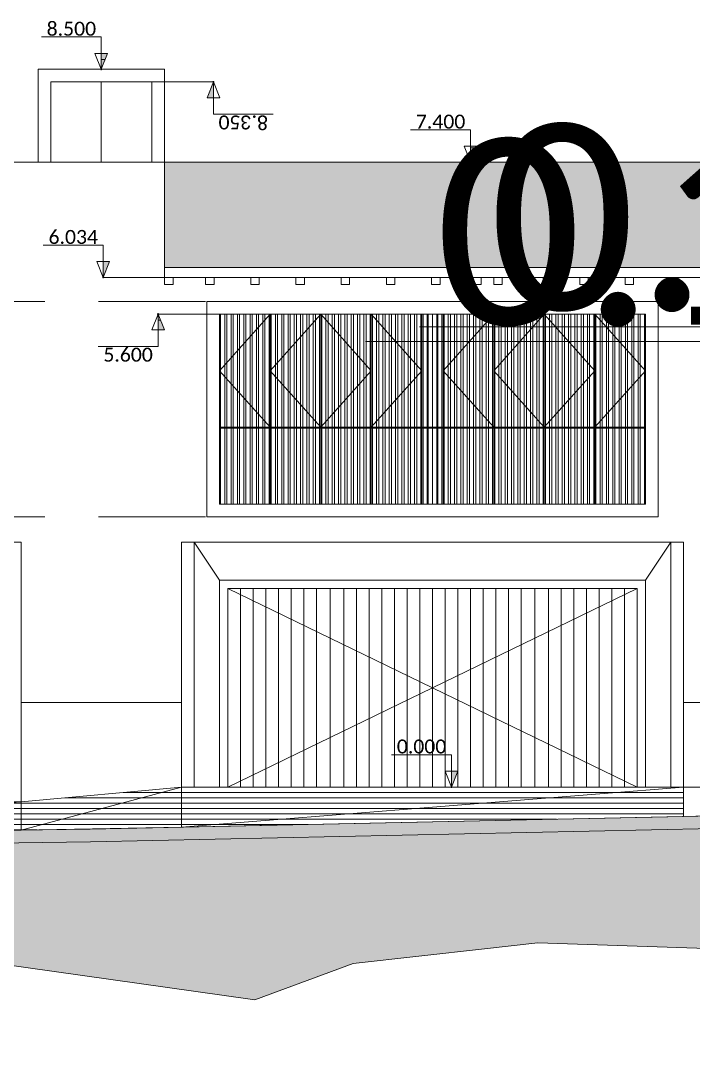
# Model space of a CAD drawing. Header units: metres. Extents: x -197 to 1099, y -24 to 14.
# Drawn here: x 424.1 to 432.06, y -3.27 to 9.07 of the extents above; entities that cross this region are included whole.
import ezdxf
from ezdxf.enums import TextEntityAlignment as Align

# ---------------------------------------------------------------- set-up
doc = ezdxf.new("R2010")
doc.units = ezdxf.units.M
doc.header["$LTSCALE"] = 0.001
doc.header["$PDMODE"] = 34
doc.header["$PDSIZE"] = 0.01
doc.linetypes.add('HIDDENX2', pattern=[19.05, 12.7, -6.35])
doc.layers.get('0').update_dxf_attribs({"lineweight": 13, "true_color": 0x000000})
for name, color, linetype, lineweight, true_color in [('Jach-Anotaciones-CalidaddeLínea  0.13', 7, 'Continuous', 13, 0x000000), ('Jach-Anotaciones-CalidaddeLínea 0.05', 7, 'Continuous', 5, 0x000000), ('Jach-Anotaciones-CalidaddeLínea 0.18', 7, 'Continuous', 18, 0x000000), ('Jach-Anotaciones-Hatch-Lum100%', 7, 'Continuous', 13, 0x000000), ('Jach-Anotaciones-Hatch-Lum50%', 9, 'Continuous', 13, 0x808080), ('Jach-Anotaciones-Hatch-Lum80%', 250, 'Continuous', 13, 0x333333), ('Jach-Anotaciones-LineasDetalle0.18mm', 7, 'Continuous', 18, 0x000000), ('JACH-Anotaciones-Textos-Lum75% @ 0.075', 7, 'Continuous', 13, 0x404040), ('JACH-Arq-Lineas-Proyeccion', 250, 'HIDDENX2', 13, 0x333333), ('JACH-Arq-Lineas-Proyeccion Niveles cortes', 9, 'HIDDENX2', 13, 0x808080), ('JACH-Arq-Puertas01-', 7, 'Continuous', 13, 0x404040), ('JACH-Arq-Puertas01- @ 0.075', 7, 'Continuous', 13, 0x404040), ('JACH-Arq-Puertas01- @ 0.1', 7, 'Continuous', 13, 0x404040), ('JACH-Arq-Puertas01- @ 1', 7, 'Continuous', 13, 0x404040), ('JACH-Arq-Ventanas-BajasyPisoTecho', 7, 'Continuous', 13, 0x404040)]:
    doc.layers.add(name, color=color, linetype=linetype, lineweight=lineweight, true_color=true_color)
doc.styles.add('02a-Calibri-JACH(1.8mm)', font='calibri.ttf', dxfattribs={"height": 2.2})
pattern_1 = [(0, (169.421, 45.032), (0, 6.985), [5.08, -1.905]), (90, (169.421, 45.032), (-6.985, 4e-16), [5.08, -1.905])]
pattern_2 = [(0, (309.690384, 0), (1e-17, 0.0635), [])]

# ---------------------------------------------------------------- blocks, each defined once
blk = doc.blocks.new('*U575')
at = {"lineweight": 0, "ltscale": 100}
h = blk.add_hatch(dxfattribs=at)
h.set_pattern_fill('ANGLE', color=256)
h.set_pattern_definition(pattern_1)
h.paths.add_polyline_path([(0, 2.5), (0, 0), (1, 2.5)])
h = blk.add_hatch(color=256, dxfattribs=at)
h.dxf.hatch_style = 1
h.paths.add_polyline_path([(0, 2.5), (0, 0), (1, 2.5)])
for points in [[(0, 5.099), (-9.466, 5.099)], [(0, 5.099), (0, 1.25)]]:
    blk.add_lwpolyline(points, dxfattribs=at)
for points in [[(0, 0), (1, 2.5), (-1, 2.5)], [(0, 2.5), (0, 0), (1, 2.5)]]:
    blk.add_lwpolyline(points, close=True, dxfattribs=at)
blk.add_point((0, 0), dxfattribs=at)
at = {"lineweight": 0, "ltscale": 100, "style": '02a-Calibri-JACH(1.8mm)'}
blk.add_attdef('ALT', text='', height=2.2, dxfattribs=at).set_placement((-4.733, 6.401), align=Align.MIDDLE_CENTER)
blk = doc.blocks.new('*U1733')
at = {"layer": 'JACH-Arq-Puertas01- @ 0.075', "ltscale": 100, "xscale": 0.075, "yscale": 0.075, "zscale": 0.075}
blk.add_blockref('*U575', (438.287, 0.35), dxfattribs=at).add_auto_attribs({'ALT': '0.350'})
at = {"layer": 'JACH-Arq-Puertas01- @ 0.1', "ltscale": 100, "xscale": 0.1, "yscale": 0.1, "zscale": 0.1}
blk.add_blockref('*U575', (438.287, 0.35), dxfattribs=at).add_auto_attribs({'ALT': '0.350'})
at = {"layer": 'JACH-Arq-Puertas01- @ 1', "ltscale": 100}
blk.add_blockref('*U575', (438.287, 0.35), dxfattribs=at).add_auto_attribs({'ALT': '0.350'})
blk = doc.blocks.new('*U546')
at = {"lineweight": 0, "ltscale": 100}
h = blk.add_hatch(dxfattribs=at)
h.set_pattern_fill('ANGLE', color=256)
h.set_pattern_definition(pattern_1)
h.paths.add_polyline_path([(0, 2.5), (0, 0), (1, 2.5)])
h = blk.add_hatch(color=256, dxfattribs=at)
h.dxf.hatch_style = 1
h.paths.add_polyline_path([(0, 2.5), (0, 0), (1, 2.5)])
for points in [[(0, 5.1), (-9.47, 5.1)], [(0, 5.1), (0, 1.25)]]:
    blk.add_lwpolyline(points, dxfattribs=at)
for points in [[(0, 0), (1, 2.5), (-1, 2.5)], [(0, 2.5), (0, 0), (1, 2.5)]]:
    blk.add_lwpolyline(points, close=True, dxfattribs=at)
blk.add_point((0, 0), dxfattribs=at)
at = {"lineweight": 0, "ltscale": 100, "style": '02a-Calibri-JACH(1.8mm)'}
blk.add_attdef('ALT', text='', height=2.2, dxfattribs=at).set_placement((-4.73, 6.4), align=Align.MIDDLE_CENTER)
blk = doc.blocks.new('*U548')
at = {"lineweight": 0, "ltscale": 100}
h = blk.add_hatch(dxfattribs=at)
h.set_pattern_fill('ANGLE', color=256)
h.set_pattern_definition(pattern_1)
h.paths.add_polyline_path([(0, 2.5), (0, 0), (1, 2.5)])
h = blk.add_hatch(color=256, dxfattribs=at)
h.dxf.hatch_style = 1
h.paths.add_polyline_path([(0, 2.5), (0, 0), (1, 2.5)])
for points in [[(0, 5.1), (-9.47, 5.1)], [(0, 5.1), (0, 1.25)]]:
    blk.add_lwpolyline(points, dxfattribs=at)
for points in [[(0, 0), (1, 2.5), (-1, 2.5)], [(0, 2.5), (0, 0), (1, 2.5)]]:
    blk.add_lwpolyline(points, close=True, dxfattribs=at)
blk.add_point((0, 0), dxfattribs=at)
at = {"lineweight": 0, "ltscale": 100, "style": '02a-Calibri-JACH(1.8mm)'}
blk.add_attdef('ALT', text='', height=2.2, dxfattribs=at).set_placement((-4.73, 6.4), align=Align.MIDDLE_CENTER)
blk = doc.blocks.new('*U544')
at = {"lineweight": 0, "ltscale": 100}
h = blk.add_hatch(dxfattribs=at)
h.set_pattern_fill('ANGLE', color=256)
h.set_pattern_definition(pattern_1)
h.paths.add_polyline_path([(0, 2.5), (0, 0), (1, 2.5)])
h = blk.add_hatch(color=256, dxfattribs=at)
h.dxf.hatch_style = 1
h.paths.add_polyline_path([(0, 2.5), (0, 0), (1, 2.5)])
for points in [[(0, 5.099), (-9.466, 5.099)], [(0, 5.099), (0, 1.25)]]:
    blk.add_lwpolyline(points, dxfattribs=at)
for points in [[(0, 0), (1, 2.5), (-1, 2.5)], [(0, 2.5), (0, 0), (1, 2.5)]]:
    blk.add_lwpolyline(points, close=True, dxfattribs=at)
blk.add_point((0, 0), dxfattribs=at)
at = {"lineweight": 0, "ltscale": 100, "style": '02a-Calibri-JACH(1.8mm)'}
blk.add_attdef('ALT', text='', height=2.2, dxfattribs=at).set_placement((-4.733, 6.401), align=Align.MIDDLE_CENTER)
blk = doc.blocks.new('*U1735')
at = {"layer": 'JACH-Arq-Puertas01- @ 0.075', "ltscale": 100, "xscale": 0.075, "yscale": 0.075, "zscale": 0.075}
blk.add_blockref('*U544', (437.649, 0.175), dxfattribs=at).add_auto_attribs({'ALT': '0.175'})
at = {"layer": 'JACH-Arq-Puertas01- @ 0.1', "ltscale": 100, "xscale": 0.1, "yscale": 0.1, "zscale": 0.1}
blk.add_blockref('*U544', (437.649, 0.175), dxfattribs=at).add_auto_attribs({'ALT': '0.175'})
at = {"layer": 'JACH-Arq-Puertas01- @ 1', "ltscale": 100}
blk.add_blockref('*U544', (437.649, 0.175), dxfattribs=at).add_auto_attribs({'ALT': '0.175'})
blk = doc.blocks.new('*U522')
at = {"lineweight": 0, "ltscale": 100}
h = blk.add_hatch(dxfattribs=at)
h.set_pattern_fill('ANGLE', color=256)
h.set_pattern_definition(pattern_1)
h.paths.add_polyline_path([(0, 2.5), (0, 0), (1, 2.5)])
h = blk.add_hatch(color=256, dxfattribs=at)
h.dxf.hatch_style = 1
h.paths.add_polyline_path([(0, 2.5), (0, 0), (1, 2.5)])
for points in [[(0, 5.1), (-9.47, 5.1)], [(0, 5.1), (0, 1.25)]]:
    blk.add_lwpolyline(points, dxfattribs=at)
for points in [[(0, 0), (1, 2.5), (-1, 2.5)], [(0, 2.5), (0, 0), (1, 2.5)]]:
    blk.add_lwpolyline(points, close=True, dxfattribs=at)
blk.add_point((0, 0), dxfattribs=at)
at = {"lineweight": 0, "ltscale": 100, "style": '02a-Calibri-JACH(1.8mm)'}
blk.add_attdef('ALT', text='', height=2.2, dxfattribs=at).set_placement((-4.73, 6.4), align=Align.MIDDLE_CENTER)
blk = doc.blocks.new('*U523')
at = {"lineweight": 0, "ltscale": 100}
h = blk.add_hatch(dxfattribs=at)
h.set_pattern_fill('ANGLE', color=256)
h.set_pattern_definition(pattern_1)
h.paths.add_polyline_path([(0, 2.5), (0, 0), (1, 2.5)])
h = blk.add_hatch(color=256, dxfattribs=at)
h.dxf.hatch_style = 1
h.paths.add_polyline_path([(0, 2.5), (0, 0), (1, 2.5)])
for points in [[(0, 5.1), (-9.47, 5.1)], [(0, 5.1), (0, 1.25)]]:
    blk.add_lwpolyline(points, dxfattribs=at)
for points in [[(0, 0), (1, 2.5), (-1, 2.5)], [(0, 2.5), (0, 0), (1, 2.5)]]:
    blk.add_lwpolyline(points, close=True, dxfattribs=at)
blk.add_point((0, 0), dxfattribs=at)
at = {"lineweight": 0, "ltscale": 100, "style": '02a-Calibri-JACH(1.8mm)'}
blk.add_attdef('ALT', text='', height=2.2, dxfattribs=at).set_placement((-4.73, 6.4), align=Align.MIDDLE_CENTER)
blk = doc.blocks.new('*U377')
at = {"lineweight": 0, "ltscale": 100}
h = blk.add_hatch(dxfattribs=at)
h.set_pattern_fill('ANGLE', color=256)
h.set_pattern_definition(pattern_1)
h.paths.add_polyline_path([(0, 2.5), (0, 0), (1, 2.5)])
h = blk.add_hatch(color=256, dxfattribs=at)
h.dxf.hatch_style = 1
h.paths.add_polyline_path([(0, 2.5), (0, 0), (1, 2.5)])
for points in [[(0, 5.1), (-9.47, 5.1)], [(0, 5.1), (0, 1.25)]]:
    blk.add_lwpolyline(points, dxfattribs=at)
for points in [[(0, 0), (1, 2.5), (-1, 2.5)], [(0, 2.5), (0, 0), (1, 2.5)]]:
    blk.add_lwpolyline(points, close=True, dxfattribs=at)
blk.add_point((0, 0), dxfattribs=at)
at = {"lineweight": 0, "ltscale": 100, "style": '02a-Calibri-JACH(1.8mm)'}
blk.add_attdef('ALT', text='', height=2.2, dxfattribs=at).set_placement((-4.73, 6.4), align=Align.MIDDLE_CENTER)
blk = doc.blocks.new('*U402')
at = {"lineweight": 0, "ltscale": 100}
h = blk.add_hatch(dxfattribs=at)
h.set_pattern_fill('ANGLE', color=256)
h.set_pattern_definition(pattern_1)
h.paths.add_polyline_path([(0, 2.5), (0, 0), (1, 2.5)])
h = blk.add_hatch(color=256, dxfattribs=at)
h.dxf.hatch_style = 1
h.paths.add_polyline_path([(0, 2.5), (0, 0), (1, 2.5)])
for points in [[(0, 5.1), (-9.47, 5.1)], [(0, 5.1), (0, 1.25)]]:
    blk.add_lwpolyline(points, dxfattribs=at)
for points in [[(0, 0), (1, 2.5), (-1, 2.5)], [(0, 2.5), (0, 0), (1, 2.5)]]:
    blk.add_lwpolyline(points, close=True, dxfattribs=at)
blk.add_point((0, 0), dxfattribs=at)
at = {"lineweight": 0, "ltscale": 100, "style": '02a-Calibri-JACH(1.8mm)'}
blk.add_attdef('ALT', text='', height=2.2, dxfattribs=at).set_placement((-4.73, 6.4), align=Align.MIDDLE_CENTER)

msp = doc.modelspace()

# ---------------------------------------------------------------- hatches: boundary and pattern name
at = {"layer": 'Jach-Anotaciones-Hatch-Lum100%', "ltscale": 100}
h = msp.add_hatch(color=256, dxfattribs=at)
h.dxf.hatch_style = 1
h.paths.add_polyline_path([(414.45847, -0.64697), (424.91968, -0.49994), (433.04434, -0.32495), (441.61267, -0.08152), (441.61267, -0.23159), (433.04809, -0.47491), (424.92235, -0.64992), (414.45847, -0.79699)])
at = {"layer": 'Jach-Anotaciones-Hatch-Lum50%', "ltscale": 100}
h = msp.add_hatch(dxfattribs=at)
h.set_pattern_fill('218', color=256, scale=0.1, pattern_type=2)
h.set_pattern_definition([(0, (309.77788, 0.1097), (0.2, 0.1), [0.025, -0.175]), (0, (309.77788, 0.1222), (0.2, 0.1), [0.025, -0.075]), (0, (309.87788, 0.1347), (0.2, 0.1), [0.025, -0.175]), (0, (309.72788, 0.0722), (0.2, 0.1), [0.0125, -0.1, 0.0125, -0.075]), (45, (309.740384, 0.0972), (0, 0.1), [0.01767767, -0.26516504]), (45, (309.727884, 0.1347), (0, 0.1), [0.01263, -0.27021271]), (45, (309.727884, 0.1472), (0, 0.1), [0.01515, -0.26769271]), (135, (309.852884, 0.1472), (1e-17, 0.1), [0.01515, -0.26769271]), (135, (309.852884, 0.1347), (1e-17, 0.1), [0.01263, -0.27021271]), (135, (309.840384, 0.0972), (1e-17, 0.1), [0.01767767, -0.26516504]), (26.56505, (309.75288, 0.0972), (-5e-12, 0.1), [0.02795085, -0.19565595]), (26.56505, (309.75288, 0.1097), (-5e-12, 0.1), [0.02795085, -0.19565595]), (26.56505, (309.70288, 0.1222), (-5e-12, 0.1), [0.02795085, -0.19565595]), (26.56505, (309.70288, 0.1347), (-5e-12, 0.1), [0.02795085, -0.19565595]), (63.43495, (309.727884, 0.0722), (5e-12, 0.1), [0.02795085, -0.41926275]), (63.43495, (309.740384, 0.0722), (5e-12, 0.1), [0.02795085, -0.41926275]), (116.56505, (309.840384, 0.0722), (-5e-12, 0.1), [0.02795085, -0.41926275]), (116.56505, (309.852884, 0.0722), (-5e-12, 0.1), [0.02795085, -0.41926275]), (153.43495, (309.82788, 0.0972), (5e-12, 0.1), [0.02795085, -0.19565595]), (153.43495, (309.82788, 0.1097), (5e-12, 0.1), [0.02795085, -0.19565595]), (153.43495, (309.87788, 0.1222), (5e-12, 0.1), [0.02795085, -0.19565595]), (153.43495, (309.87788, 0.1347), (5e-12, 0.1), [0.02795085, -0.19565595]), (82.874984, (309.727884, 0.0722), (5e-14, 0.1), [0.1007782, -1.51167335]), (97.125016, (309.852884, 0.0722), (-5e-14, 0.1), [0.1007782, -1.51167335])])
h.paths.add_polyline_path([(425.8006, 7.4), (433.4506, 7.4), (433.4506, 7.55), (439.20032, 7.55), (439.20032, 6.15047), (425.8006, 6.15047)])
h.paths.add_polyline_path([(436.8506, 7.51524), (439.05084, 7.51524), (439.05084, 6.47276), (436.8506, 6.47276)], flags=16)
h = msp.add_hatch(dxfattribs=at)
h.set_pattern_fill('ANSI31', color=256, scale=0.02, angle=315)
h.set_pattern_definition(pattern_2)
h.paths.add_polyline_path([(426.0006, 0), (424.1006, -0.51146), (426.0006, -0.47666)])
h = msp.add_hatch(dxfattribs=at)
h.set_pattern_fill('ANSI31', color=256, scale=0.02, angle=315)
h.set_pattern_definition(pattern_2)
h.paths.add_polyline_path([(424.1006, -0.175), (426.0006, 0), (424.1006, -0.51146)])
h = msp.add_hatch(dxfattribs=at)
h.set_pattern_fill('ANSI31', color=256, scale=0.02, angle=315)
h.set_pattern_definition(pattern_2)
h.paths.add_polyline_path([(431.9508, 0), (431.952, -0.3485), (426.0006, -0.47666)])
h = msp.add_hatch(dxfattribs=at)
h.set_pattern_fill('ANSI31', color=256, scale=0.02, angle=315)
h.set_pattern_definition(pattern_2)
h.paths.add_polyline_path([(431.9508, 0), (426.0006, 0), (426.0006, -0.47666)])
h = msp.add_hatch(dxfattribs=at)
h.set_pattern_fill('ANSI31', color=256, scale=0.02, angle=315)
h.set_pattern_definition(pattern_2)
h.paths.add_polyline_path([(424.1006, -0.175), (417.8006, -0.6), (417.8006, -0.175)])
h = msp.add_hatch(dxfattribs=at)
h.set_pattern_fill('ANSI31', color=256, scale=0.02, angle=315)
h.set_pattern_definition(pattern_2)
h.paths.add_polyline_path([(424.1006, -0.175), (424.1006, -0.51146), (417.8006, -0.6)])
at = {"layer": 'Jach-Anotaciones-Hatch-Lum80%', "ltscale": 100}
h = msp.add_hatch(dxfattribs=at)
h.set_pattern_fill('EARTH', color=256, scale=0.03, angle=45, double=1)
h.set_pattern_definition([(45, (422.60325, -16.59427), (0, 0.2694077), [0.1905, -0.1905]), (45, (422.55273, -16.54375), (0, 0.2694077), [0.1905, -0.1905]), (45, (422.50222, -16.49324), (0, 0.2694077), [0.1905, -0.1905]), (135, (422.50222, -16.45956), (-0.2694077, 0), [0.1905, -0.1905]), (135, (422.55273, -16.40905), (-0.2694077, 0), [0.1905, -0.1905]), (135, (422.60325, -16.35853), (-0.2694077, 0), [0.1905, -0.1905])])
h.paths.add_polyline_path([(414.45847, -0.79699), (414.19416, -1.03876), (414.78528, -1.9333), (416.87264, -2.88161), (417.00229, -3.27034), (419.192, -3.24154), (419.86908, -3.02558), (420.97834, -2.86721), (422.00116, -2.30572), (423.18245, -2.07537), (423.81631, -2.08976), (426.87038, -2.52168), (428.03726, -2.08976), (429.5931, -1.917), (430.22396, -1.84694), (432.69571, -1.92959), (435.13032, -2.53428), (436.97428, -1.82881), (438.13041, -1.3865), (439.35126, -1.68484), (440.97914, -1.84321), (441.54308, -1.11576), (441.67656, -0.51499), (441.61267, -0.23159), (433.04809, -0.47491), (424.92235, -0.64992)])

# ---------------------------------------------------------------- linework, layer by layer
at = {"layer": 'Jach-Anotaciones-CalidaddeLínea  0.13', "ltscale": 100}
for points in [[(424.3006, 8.5), (425.8006, 8.5), (425.8006, 7.4), (424.3006, 7.4)], [(425.8006, 7.4), (433.4506, 7.4), (433.4506, 7.55), (439.20032, 7.55), (439.20032, 6.15047), (425.8006, 6.15047)], [(425.8006, 6.15047), (439.20032, 6.15047), (439.20032, 6.03422), (425.8006, 6.03422)], [(425.8006, 5.95), (425.9006, 5.95), (425.9006, 6.03422), (425.8006, 6.03422)], [(426.28631, 5.95), (426.38631, 5.95), (426.38631, 6.03422), (426.28631, 6.03422)], [(426.82202, 5.95), (426.92202, 5.95), (426.92202, 6.03422), (426.82202, 6.03422)], [(427.35774, 5.95), (427.45774, 5.95), (427.45774, 6.03422), (427.35774, 6.03422)], [(427.89345, 5.95), (427.99345, 5.95), (427.99345, 6.03422), (427.89345, 6.03422)], [(428.42917, 5.95), (428.52917, 5.95), (428.52917, 6.03422), (428.42917, 6.03422)], [(428.96488, 5.95), (429.06488, 5.95), (429.06488, 6.03422), (428.96488, 6.03422)], [(429.4506, 5.95), (429.5506, 5.95), (429.5506, 6.03422), (429.4506, 6.03422)], [(429.7006, 5.95), (429.8006, 5.95), (429.8006, 6.03422), (429.7006, 6.03422)], [(430.18631, 5.95), (430.28631, 5.95), (430.28631, 6.03422), (430.18631, 6.03422)], [(430.72202, 5.95), (430.82202, 5.95), (430.82202, 6.03422), (430.72202, 6.03422)], [(431.25774, 5.95), (431.35774, 5.95), (431.35774, 6.03422), (431.25774, 6.03422)], [(431.79345, 5.95), (431.89345, 5.95), (431.89345, 6.03422), (431.79345, 6.03422)], [(426.4506, 5.6), (431.5006, 5.6), (431.5006, 3.35), (426.4506, 3.35)], [(424.1006, -0.175), (426.0006, 0), (424.1006, -0.51146)], [(426.0006, 0), (424.1006, -0.51146), (426.0006, -0.47666)], [(431.9508, 0), (431.952, -0.3485), (426.0006, -0.47666)], [(431.9508, 0), (426.0006, 0), (426.0006, -0.47666)], [(426.4506, 0), (431.5008, 0), (431.5008, 0), (426.4506, 0)], [(439.20032, 0), (439.20032, -0.15006), (431.952, -0.3485), (431.9508, 0)], [(414.45847, -0.64697), (424.91968, -0.49994), (433.04434, -0.32495), (441.61267, -0.08152), (441.61267, -0.23159), (433.04809, -0.47491), (424.92235, -0.64992), (414.45847, -0.79699)], [(424.1006, -0.175), (424.1006, -0.51146), (417.8006, -0.6)], [(424.1006, -0.175), (417.8006, -0.6), (417.8006, -0.175)]]:
    msp.add_lwpolyline(points, close=True, dxfattribs=at)
for points in [[(424.4506, 7.4), (424.4506, 8.35), (425.6506, 8.35), (425.6506, 7.4)], [(425.0506, 8.35), (425.0506, 7.4)], [(431.5008, 0), (431.5008, 2.45), (426.4506, 2.45), (426.4506, 0)], [(426.4506, 0), (431.5008, 0)], [(433.04809, -0.47491), (424.92235, -0.64992), (414.45847, -0.79699), (414.19416, -1.03876), (414.78528, -1.9333), (416.87264, -2.88161), (417.00229, -3.27034), (419.192, -3.24154), (419.86908, -3.02558), (420.97834, -2.86721), (422.00116, -2.30572), (423.18245, -2.07537), (423.81631, -2.08976), (426.87038, -2.52168), (428.03726, -2.08976), (429.5931, -1.917), (430.22396, -1.84694), (432.69571, -1.92959)]]:
    msp.add_lwpolyline(points, dxfattribs=at)
at = {"layer": 'Jach-Anotaciones-CalidaddeLínea 0.05', "ltscale": 100}
for points in [[(426.0006, 1), (424.1006, 1), (424.1006, -0.175), (426.0006, 0)], [(436.75072, 1), (436.75072, 0), (431.9508, 0), (431.9508, 1)]]:
    msp.add_lwpolyline(points, close=True, dxfattribs=at)
at = {"layer": 'Jach-Anotaciones-CalidaddeLínea 0.18', "ltscale": 100}
for points in [[(426.3006, 5.75), (431.6506, 5.75), (431.6506, 3.2), (426.3006, 3.2)], [(426.4506, 5.6), (431.5006, 5.6), (431.5006, 3.35), (426.4506, 3.35)]]:
    msp.add_lwpolyline(points, close=True, dxfattribs=at)
at = {"layer": 'Jach-Anotaciones-LineasDetalle0.18mm', "ltscale": 100}
for points in [[(417.8006, 7.4), (433.4506, 7.4), (433.4506, 7.55), (439.20032, 7.55), (439.20032, 0), (438.85072, 0), (438.85072, 2.9), (436.75072, 2.9), (436.75072, 0), (431.9508, 0), (431.9508, 2.9), (426.0006, 2.9), (426.0006, 0), (424.1006, -0.175), (424.1006, 2.9), (418.1506, 2.9), (418.1506, -0.175), (417.8006, -0.175)], [(418.60039, -0.175), (418.60039, 2.45), (423.6506, 2.45), (423.6506, -0.175), (424.1006, -0.175), (424.1006, 2.9), (418.1506, 2.9), (418.1506, -0.175)], [(426.4506, 0), (426.4506, 2.45), (431.5008, 2.45), (431.5008, 0), (431.9508, 0), (431.9508, 2.9), (426.0006, 2.9), (426.0006, 0)]]:
    msp.add_lwpolyline(points, close=True, dxfattribs=at)
for points in [[(426.1506, 0), (426.1506, 2.9), (426.4506, 2.45)], [(431.8006, 0), (431.8006, 2.9), (431.5008, 2.45)]]:
    msp.add_lwpolyline(points, dxfattribs=at)
at = {"layer": 'JACH-Arq-Lineas-Proyeccion', "ltscale": 100}
for points in [[(427.0506, 5.6), (426.4506, 4.93), (427.0506, 4.26)], [(427.6506, 5.6), (427.0506, 4.93), (427.6506, 4.26)], [(427.6506, 5.6), (428.2506, 4.93), (427.6506, 4.26)], [(428.2506, 5.6), (428.8506, 4.93), (428.2506, 4.26)], [(429.7006, 5.6), (429.1006, 4.93), (429.7006, 4.26)], [(430.3006, 5.6), (429.7006, 4.93), (430.3006, 4.26)], [(430.3006, 5.6), (430.9006, 4.93), (430.3006, 4.26)], [(430.9006, 5.6), (431.5006, 4.93), (430.9006, 4.26)]]:
    msp.add_lwpolyline(points, dxfattribs=at)
at = {"layer": 'JACH-Arq-Lineas-Proyeccion Niveles cortes', "ltscale": 100}
for points in [[(425.6506, 8.35), (426.37832, 8.35)], [(425.8006, 6.03422), (425.07288, 6.03422)], [(426.28631, 5.75), (414.13987, 5.75)], [(426.4506, 5.6), (425.72288, 5.6)], [(426.28631, 3.2), (414.13987, 3.2)]]:
    msp.add_lwpolyline(points, dxfattribs=at)
at = {"layer": 'JACH-Arq-Ventanas-BajasyPisoTecho', "ltscale": 100}
for points in [[(426.4506, 5.6), (427.0506, 5.6), (427.0506, 4.26), (426.4506, 4.26)], [(426.4506, 5.6), (427.0506, 5.6), (427.0506, 4.26), (426.4506, 4.26)], [(426.4631, 5.6), (426.5131, 5.6), (426.5131, 4.26), (426.4631, 4.26)], [(426.5381, 5.6), (426.5881, 5.6), (426.5881, 4.26), (426.5381, 4.26)], [(426.6131, 5.6), (426.6631, 5.6), (426.6631, 4.26), (426.6131, 4.26)], [(426.6881, 5.6), (426.7381, 5.6), (426.7381, 4.26), (426.6881, 4.26)], [(426.7631, 5.6), (426.8131, 5.6), (426.8131, 4.26), (426.7631, 4.26)], [(426.8381, 5.6), (426.8881, 5.6), (426.8881, 4.26), (426.8381, 4.26)], [(426.9131, 5.6), (426.9631, 5.6), (426.9631, 4.26), (426.9131, 4.26)], [(426.9881, 5.6), (427.0381, 5.6), (427.0381, 4.26), (426.9881, 4.26)], [(427.0506, 5.6), (427.6506, 5.6), (427.6506, 4.26), (427.0506, 4.26)], [(427.0506, 5.6), (427.6506, 5.6), (427.6506, 4.26), (427.0506, 4.26)], [(427.0631, 5.6), (427.1131, 5.6), (427.1131, 4.26), (427.0631, 4.26)], [(427.1381, 5.6), (427.1881, 5.6), (427.1881, 4.26), (427.1381, 4.26)], [(427.2131, 5.6), (427.2631, 5.6), (427.2631, 4.26), (427.2131, 4.26)], [(427.2881, 5.6), (427.3381, 5.6), (427.3381, 4.26), (427.2881, 4.26)], [(427.3631, 5.6), (427.4131, 5.6), (427.4131, 4.26), (427.3631, 4.26)], [(427.4381, 5.6), (427.4881, 5.6), (427.4881, 4.26), (427.4381, 4.26)], [(427.5131, 5.6), (427.5631, 5.6), (427.5631, 4.26), (427.5131, 4.26)], [(427.5881, 5.6), (427.6381, 5.6), (427.6381, 4.26), (427.5881, 4.26)], [(427.6506, 5.6), (428.2506, 5.6), (428.2506, 4.26), (427.6506, 4.26)], [(427.6506, 5.6), (428.2506, 5.6), (428.2506, 4.26), (427.6506, 4.26)], [(427.6631, 5.6), (427.7131, 5.6), (427.7131, 4.26), (427.6631, 4.26)], [(427.7381, 5.6), (427.7881, 5.6), (427.7881, 4.26), (427.7381, 4.26)], [(427.8131, 5.6), (427.8631, 5.6), (427.8631, 4.26), (427.8131, 4.26)], [(427.8881, 5.6), (427.9381, 5.6), (427.9381, 4.26), (427.8881, 4.26)], [(427.9631, 5.6), (428.0131, 5.6), (428.0131, 4.26), (427.9631, 4.26)], [(428.0381, 5.6), (428.0881, 5.6), (428.0881, 4.26), (428.0381, 4.26)], [(428.1131, 5.6), (428.1631, 5.6), (428.1631, 4.26), (428.1131, 4.26)], [(428.1881, 5.6), (428.2381, 5.6), (428.2381, 4.26), (428.1881, 4.26)], [(428.2506, 5.6), (428.8506, 5.6), (428.8506, 4.26), (428.2506, 4.26)], [(428.2506, 5.6), (428.8506, 5.6), (428.8506, 4.26), (428.2506, 4.26)], [(428.2631, 5.6), (428.3131, 5.6), (428.3131, 4.26), (428.2631, 4.26)], [(428.3381, 5.6), (428.3881, 5.6), (428.3881, 4.26), (428.3381, 4.26)], [(428.4131, 5.6), (428.4631, 5.6), (428.4631, 4.26), (428.4131, 4.26)], [(428.4881, 5.6), (428.5381, 5.6), (428.5381, 4.26), (428.4881, 4.26)], [(428.5631, 5.6), (428.6131, 5.6), (428.6131, 4.26), (428.5631, 4.26)], [(428.6381, 5.6), (428.6881, 5.6), (428.6881, 4.26), (428.6381, 4.26)], [(428.7131, 5.6), (428.7631, 5.6), (428.7631, 4.26), (428.7131, 4.26)], [(428.7881, 5.6), (428.8381, 5.6), (428.8381, 4.26), (428.7881, 4.26)], [(428.8506, 5.6), (429.1006, 5.6), (429.1006, 4.26), (428.8506, 4.26)], [(428.9131, 5.6), (428.8631, 5.6), (428.8631, 4.26), (428.9131, 4.26)], [(428.9256, 5.6), (428.9756, 5.6), (428.9756, 4.26), (428.9256, 4.26)], [(428.9756, 5.6), (429.0256, 5.6), (429.0256, 4.26), (428.9756, 4.26)], [(429.0381, 5.6), (429.0881, 5.6), (429.0881, 4.26), (429.0381, 4.26)], [(429.7006, 5.6), (429.1006, 5.6), (429.1006, 4.26), (429.7006, 4.26)], [(429.7006, 5.6), (429.1006, 5.6), (429.1006, 4.26), (429.7006, 4.26)], [(429.1631, 5.6), (429.1131, 5.6), (429.1131, 4.26), (429.1631, 4.26)], [(429.2381, 5.6), (429.1881, 5.6), (429.1881, 4.26), (429.2381, 4.26)], [(429.3131, 5.6), (429.2631, 5.6), (429.2631, 4.26), (429.3131, 4.26)], [(429.3881, 5.6), (429.3381, 5.6), (429.3381, 4.26), (429.3881, 4.26)], [(429.4631, 5.6), (429.4131, 5.6), (429.4131, 4.26), (429.4631, 4.26)], [(429.5381, 5.6), (429.4881, 5.6), (429.4881, 4.26), (429.5381, 4.26)], [(429.6131, 5.6), (429.5631, 5.6), (429.5631, 4.26), (429.6131, 4.26)], [(429.6881, 5.6), (429.6381, 5.6), (429.6381, 4.26), (429.6881, 4.26)], [(430.3006, 5.6), (429.7006, 5.6), (429.7006, 4.26), (430.3006, 4.26)], [(430.3006, 5.6), (429.7006, 5.6), (429.7006, 4.26), (430.3006, 4.26)], [(429.7631, 5.6), (429.7131, 5.6), (429.7131, 4.26), (429.7631, 4.26)], [(429.8381, 5.6), (429.7881, 5.6), (429.7881, 4.26), (429.8381, 4.26)], [(429.9131, 5.6), (429.8631, 5.6), (429.8631, 4.26), (429.9131, 4.26)], [(429.9881, 5.6), (429.9381, 5.6), (429.9381, 4.26), (429.9881, 4.26)], [(430.0631, 5.6), (430.0131, 5.6), (430.0131, 4.26), (430.0631, 4.26)], [(430.1381, 5.6), (430.0881, 5.6), (430.0881, 4.26), (430.1381, 4.26)], [(430.2131, 5.6), (430.1631, 5.6), (430.1631, 4.26), (430.2131, 4.26)], [(430.2881, 5.6), (430.2381, 5.6), (430.2381, 4.26), (430.2881, 4.26)], [(430.9006, 5.6), (430.3006, 5.6), (430.3006, 4.26), (430.9006, 4.26)], [(430.9006, 5.6), (430.3006, 5.6), (430.3006, 4.26), (430.9006, 4.26)], [(430.3631, 5.6), (430.3131, 5.6), (430.3131, 4.26), (430.3631, 4.26)], [(430.4381, 5.6), (430.3881, 5.6), (430.3881, 4.26), (430.4381, 4.26)], [(430.5131, 5.6), (430.4631, 5.6), (430.4631, 4.26), (430.5131, 4.26)], [(430.5881, 5.6), (430.5381, 5.6), (430.5381, 4.26), (430.5881, 4.26)], [(430.6631, 5.6), (430.6131, 5.6), (430.6131, 4.26), (430.6631, 4.26)], [(430.7381, 5.6), (430.6881, 5.6), (430.6881, 4.26), (430.7381, 4.26)], [(430.8131, 5.6), (430.7631, 5.6), (430.7631, 4.26), (430.8131, 4.26)], [(430.8881, 5.6), (430.8381, 5.6), (430.8381, 4.26), (430.8881, 4.26)], [(431.5006, 5.6), (430.9006, 5.6), (430.9006, 4.26), (431.5006, 4.26)], [(431.5006, 5.6), (430.9006, 5.6), (430.9006, 4.26), (431.5006, 4.26)], [(430.9631, 5.6), (430.9131, 5.6), (430.9131, 4.26), (430.9631, 4.26)], [(431.0381, 5.6), (430.9881, 5.6), (430.9881, 4.26), (431.0381, 4.26)], [(431.1131, 5.6), (431.0631, 5.6), (431.0631, 4.26), (431.1131, 4.26)], [(431.1881, 5.6), (431.1381, 5.6), (431.1381, 4.26), (431.1881, 4.26)], [(431.2631, 5.6), (431.2131, 5.6), (431.2131, 4.26), (431.2631, 4.26)], [(431.3381, 5.6), (431.2881, 5.6), (431.2881, 4.26), (431.3381, 4.26)], [(431.4131, 5.6), (431.3631, 5.6), (431.3631, 4.26), (431.4131, 4.26)], [(431.4881, 5.6), (431.4381, 5.6), (431.4381, 4.26), (431.4881, 4.26)], [(426.4506, 4.25), (427.0506, 4.25), (427.0506, 3.35), (426.4506, 3.35)], [(426.4506, 4.25), (427.0506, 4.25), (427.0506, 3.35), (426.4506, 3.35)], [(426.4631, 4.25), (426.5131, 4.25), (426.5131, 3.35), (426.4631, 3.35)], [(426.5381, 4.25), (426.5881, 4.25), (426.5881, 3.35), (426.5381, 3.35)], [(426.6131, 4.25), (426.6631, 4.25), (426.6631, 3.35), (426.6131, 3.35)], [(426.6881, 4.25), (426.7381, 4.25), (426.7381, 3.35), (426.6881, 3.35)], [(426.7631, 4.25), (426.8131, 4.25), (426.8131, 3.35), (426.7631, 3.35)], [(426.8381, 4.25), (426.8881, 4.25), (426.8881, 3.35), (426.8381, 3.35)], [(426.9131, 4.25), (426.9631, 4.25), (426.9631, 3.35), (426.9131, 3.35)], [(426.9881, 4.25), (427.0381, 4.25), (427.0381, 3.35), (426.9881, 3.35)], [(427.0506, 4.25), (427.6506, 4.25), (427.6506, 3.35), (427.0506, 3.35)], [(427.0506, 4.25), (427.6506, 4.25), (427.6506, 3.35), (427.0506, 3.35)], [(427.0631, 4.25), (427.1131, 4.25), (427.1131, 3.35), (427.0631, 3.35)], [(427.1381, 4.25), (427.1881, 4.25), (427.1881, 3.35), (427.1381, 3.35)], [(427.2131, 4.25), (427.2631, 4.25), (427.2631, 3.35), (427.2131, 3.35)], [(427.2881, 4.25), (427.3381, 4.25), (427.3381, 3.35), (427.2881, 3.35)], [(427.3631, 4.25), (427.4131, 4.25), (427.4131, 3.35), (427.3631, 3.35)], [(427.4381, 4.25), (427.4881, 4.25), (427.4881, 3.35), (427.4381, 3.35)], [(427.5131, 4.25), (427.5631, 4.25), (427.5631, 3.35), (427.5131, 3.35)], [(427.5881, 4.25), (427.6381, 4.25), (427.6381, 3.35), (427.5881, 3.35)], [(427.6506, 4.25), (428.2506, 4.25), (428.2506, 3.35), (427.6506, 3.35)], [(427.6506, 4.25), (428.2506, 4.25), (428.2506, 3.35), (427.6506, 3.35)], [(427.6631, 4.25), (427.7131, 4.25), (427.7131, 3.35), (427.6631, 3.35)], [(427.7381, 4.25), (427.7881, 4.25), (427.7881, 3.35), (427.7381, 3.35)], [(427.8131, 4.25), (427.8631, 4.25), (427.8631, 3.35), (427.8131, 3.35)], [(427.8881, 4.25), (427.9381, 4.25), (427.9381, 3.35), (427.8881, 3.35)], [(427.9631, 4.25), (428.0131, 4.25), (428.0131, 3.35), (427.9631, 3.35)], [(428.0381, 4.25), (428.0881, 4.25), (428.0881, 3.35), (428.0381, 3.35)], [(428.1131, 4.25), (428.1631, 4.25), (428.1631, 3.35), (428.1131, 3.35)], [(428.1881, 4.25), (428.2381, 4.25), (428.2381, 3.35), (428.1881, 3.35)], [(428.2506, 4.25), (428.8506, 4.25), (428.8506, 3.35), (428.2506, 3.35)], [(428.2506, 4.25), (428.8506, 4.25), (428.8506, 3.35), (428.2506, 3.35)], [(428.2631, 4.25), (428.3131, 4.25), (428.3131, 3.35), (428.2631, 3.35)], [(428.3381, 4.25), (428.3881, 4.25), (428.3881, 3.35), (428.3381, 3.35)], [(428.4131, 4.25), (428.4631, 4.25), (428.4631, 3.35), (428.4131, 3.35)], [(428.4881, 4.25), (428.5381, 4.25), (428.5381, 3.35), (428.4881, 3.35)], [(428.5631, 4.25), (428.6131, 4.25), (428.6131, 3.35), (428.5631, 3.35)], [(428.6381, 4.25), (428.6881, 4.25), (428.6881, 3.35), (428.6381, 3.35)], [(428.7131, 4.25), (428.7631, 4.25), (428.7631, 3.35), (428.7131, 3.35)], [(428.7881, 4.25), (428.8381, 4.25), (428.8381, 3.35), (428.7881, 3.35)], [(428.8506, 4.25), (429.1006, 4.25), (429.1006, 3.35), (428.8506, 3.35)], [(428.9131, 4.25), (428.8631, 4.25), (428.8631, 3.35), (428.9131, 3.35)], [(428.9256, 4.25), (428.9756, 4.25), (428.9756, 3.35), (428.9256, 3.35)], [(428.9756, 4.25), (429.0256, 4.25), (429.0256, 3.35), (428.9756, 3.35)], [(429.0381, 4.25), (429.0881, 4.25), (429.0881, 3.35), (429.0381, 3.35)], [(429.7006, 4.25), (429.1006, 4.25), (429.1006, 3.35), (429.7006, 3.35)], [(429.7006, 4.25), (429.1006, 4.25), (429.1006, 3.35), (429.7006, 3.35)], [(429.1631, 4.25), (429.1131, 4.25), (429.1131, 3.35), (429.1631, 3.35)], [(429.2381, 4.25), (429.1881, 4.25), (429.1881, 3.35), (429.2381, 3.35)], [(429.3131, 4.25), (429.2631, 4.25), (429.2631, 3.35), (429.3131, 3.35)], [(429.3881, 4.25), (429.3381, 4.25), (429.3381, 3.35), (429.3881, 3.35)], [(429.4631, 4.25), (429.4131, 4.25), (429.4131, 3.35), (429.4631, 3.35)], [(429.5381, 4.25), (429.4881, 4.25), (429.4881, 3.35), (429.5381, 3.35)], [(429.6131, 4.25), (429.5631, 4.25), (429.5631, 3.35), (429.6131, 3.35)], [(429.6881, 4.25), (429.6381, 4.25), (429.6381, 3.35), (429.6881, 3.35)], [(430.3006, 4.25), (429.7006, 4.25), (429.7006, 3.35), (430.3006, 3.35)], [(430.3006, 4.25), (429.7006, 4.25), (429.7006, 3.35), (430.3006, 3.35)], [(429.7631, 4.25), (429.7131, 4.25), (429.7131, 3.35), (429.7631, 3.35)], [(429.8381, 4.25), (429.7881, 4.25), (429.7881, 3.35), (429.8381, 3.35)], [(429.9131, 4.25), (429.8631, 4.25), (429.8631, 3.35), (429.9131, 3.35)], [(429.9881, 4.25), (429.9381, 4.25), (429.9381, 3.35), (429.9881, 3.35)], [(430.0631, 4.25), (430.0131, 4.25), (430.0131, 3.35), (430.0631, 3.35)], [(430.1381, 4.25), (430.0881, 4.25), (430.0881, 3.35), (430.1381, 3.35)], [(430.2131, 4.25), (430.1631, 4.25), (430.1631, 3.35), (430.2131, 3.35)], [(430.2881, 4.25), (430.2381, 4.25), (430.2381, 3.35), (430.2881, 3.35)], [(430.9006, 4.25), (430.3006, 4.25), (430.3006, 3.35), (430.9006, 3.35)], [(430.9006, 4.25), (430.3006, 4.25), (430.3006, 3.35), (430.9006, 3.35)], [(430.3631, 4.25), (430.3131, 4.25), (430.3131, 3.35), (430.3631, 3.35)], [(430.4381, 4.25), (430.3881, 4.25), (430.3881, 3.35), (430.4381, 3.35)], [(430.5131, 4.25), (430.4631, 4.25), (430.4631, 3.35), (430.5131, 3.35)], [(430.5881, 4.25), (430.5381, 4.25), (430.5381, 3.35), (430.5881, 3.35)], [(430.6631, 4.25), (430.6131, 4.25), (430.6131, 3.35), (430.6631, 3.35)], [(430.7381, 4.25), (430.6881, 4.25), (430.6881, 3.35), (430.7381, 3.35)], [(430.8131, 4.25), (430.7631, 4.25), (430.7631, 3.35), (430.8131, 3.35)], [(430.8881, 4.25), (430.8381, 4.25), (430.8381, 3.35), (430.8881, 3.35)], [(431.5006, 4.25), (430.9006, 4.25), (430.9006, 3.35), (431.5006, 3.35)], [(431.5006, 4.25), (430.9006, 4.25), (430.9006, 3.35), (431.5006, 3.35)], [(430.9631, 4.25), (430.9131, 4.25), (430.9131, 3.35), (430.9631, 3.35)], [(431.0381, 4.25), (430.9881, 4.25), (430.9881, 3.35), (431.0381, 3.35)], [(431.1131, 4.25), (431.0631, 4.25), (431.0631, 3.35), (431.1131, 3.35)], [(431.1881, 4.25), (431.1381, 4.25), (431.1381, 3.35), (431.1881, 3.35)], [(431.2631, 4.25), (431.2131, 4.25), (431.2131, 3.35), (431.2631, 3.35)], [(431.3381, 4.25), (431.2881, 4.25), (431.2881, 3.35), (431.3381, 3.35)], [(431.4131, 4.25), (431.3631, 4.25), (431.3631, 3.35), (431.4131, 3.35)], [(431.4881, 4.25), (431.4381, 4.25), (431.4381, 3.35), (431.4881, 3.35)], [(431.4006, 0), (431.4006, 2.35), (426.5506, 2.35), (426.5506, 0), (426.4506, 0), (426.4506, 2.45), (431.5006, 2.45), (431.5006, 0)], [(426.5506, 2.35), (428.9756, 2.35), (428.9756, 0), (426.5506, 0)], [(426.5506, 2.35), (426.7006, 2.35), (426.7006, 0), (426.5506, 0)], [(426.7006, 2.35), (426.8506, 2.35), (426.8506, 0), (426.7006, 0)], [(426.8506, 2.35), (427.0006, 2.35), (427.0006, 0), (426.8506, 0)], [(427.0006, 2.35), (427.1506, 2.35), (427.1506, 0), (427.0006, 0)], [(427.1506, 2.35), (427.3006, 2.35), (427.3006, 0), (427.1506, 0)], [(427.3006, 2.35), (427.4506, 2.35), (427.4506, 0), (427.3006, 0)], [(427.4506, 2.35), (427.6006, 2.35), (427.6006, 0), (427.4506, 0)], [(427.6006, 2.35), (427.7631, 2.35), (427.7631, 0), (427.6006, 0)], [(427.9256, 2.35), (427.7631, 2.35), (427.7631, 0), (427.9256, 0)], [(428.0756, 2.35), (427.9256, 2.35), (427.9256, 0), (428.0756, 0)], [(428.2256, 2.35), (428.0756, 2.35), (428.0756, 0), (428.2256, 0)], [(428.3756, 2.35), (428.2256, 2.35), (428.2256, 0), (428.3756, 0)], [(428.5256, 2.35), (428.3756, 2.35), (428.3756, 0), (428.5256, 0)], [(428.6756, 2.35), (428.5256, 2.35), (428.5256, 0), (428.6756, 0)], [(428.8256, 2.35), (428.6756, 2.35), (428.6756, 0), (428.8256, 0)], [(428.9756, 2.35), (428.8256, 2.35), (428.8256, 0), (428.9756, 0)], [(431.4006, 2.35), (428.9756, 2.35), (428.9756, 0), (431.4006, 0)], [(428.9756, 2.35), (429.1256, 2.35), (429.1256, 0), (428.9756, 0)], [(429.1256, 2.35), (429.2756, 2.35), (429.2756, 0), (429.1256, 0)], [(429.2756, 2.35), (429.4256, 2.35), (429.4256, 0), (429.2756, 0)], [(429.4256, 2.35), (429.5756, 2.35), (429.5756, 0), (429.4256, 0)], [(429.5756, 2.35), (429.7256, 2.35), (429.7256, 0), (429.5756, 0)], [(429.7256, 2.35), (429.8756, 2.35), (429.8756, 0), (429.7256, 0)], [(429.8756, 2.35), (430.0256, 2.35), (430.0256, 0), (429.8756, 0)], [(430.0256, 2.35), (430.1881, 2.35), (430.1881, 0), (430.0256, 0)], [(430.3506, 2.35), (430.1881, 2.35), (430.1881, 0), (430.3506, 0)], [(430.5006, 2.35), (430.3506, 2.35), (430.3506, 0), (430.5006, 0)], [(430.6506, 2.35), (430.5006, 2.35), (430.5006, 0), (430.6506, 0)], [(430.8006, 2.35), (430.6506, 2.35), (430.6506, 0), (430.8006, 0)], [(430.9506, 2.35), (430.8006, 2.35), (430.8006, 0), (430.9506, 0)], [(431.1006, 2.35), (430.9506, 2.35), (430.9506, 0), (431.1006, 0)], [(431.2506, 2.35), (431.1006, 2.35), (431.1006, 0), (431.2506, 0)], [(431.4006, 2.35), (431.2506, 2.35), (431.2506, 0), (431.4006, 0)]]:
    msp.add_lwpolyline(points, close=True, dxfattribs=at)
for points in [[(426.5506, 2.35), (428.9756, 1.175), (426.5506, 0)], [(431.4006, 2.35), (428.9756, 1.175), (431.4006, 0)]]:
    msp.add_lwpolyline(points, dxfattribs=at)

# ---------------------------------------------------------------- block references
at = {"layer": 'JACH-Anotaciones-Textos-Lum75% @ 0.075', "ltscale": 100, "xscale": 0.075, "yscale": 0.075, "zscale": 0.075}
for name, p, values in [('*U402', (425.0506, 8.5), {'ALT': '8.500'}), ('*U522', (429.4259, 7.4), {'ALT': '7.400'}), ('*U548', (425.07288, 6.03422), {'ALT': '6.034'}), ('*U523', (429.2006, 0), {'ALT': '0.000'})]:
    msp.add_blockref(name, p, dxfattribs=at).add_auto_attribs(values)
at = {"layer": 'JACH-Anotaciones-Textos-Lum75% @ 0.075', "ltscale": 100, "xscale": 0.075, "yscale": 0.075, "zscale": 0.075, "rotation": 180}
msp.add_blockref('*U377', (426.37832, 8.35), dxfattribs=at).add_auto_attribs({'ALT': '8.350'})
at = {"layer": 'JACH-Anotaciones-Textos-Lum75% @ 0.075', "ltscale": 100}
ref = msp.add_blockref('*U546', (425.72288, 5.6), dxfattribs=dict(at, xscale=-0.075, yscale=0.075, zscale=0.075, rotation=180))
ref.add_attrib('ALT', '5.600', dxfattribs={"layer": '0', "lineweight": 0, "ltscale": 100, "height": 0.165, "style": '02a-Calibri-JACH(1.8mm)'}).set_placement((425.36792, 5.11994), align=Align.MIDDLE_CENTER)
at = {"layer": 'JACH-Arq-Puertas01-'}
for name in ['*U1733', '*U1735']:
    msp.add_blockref(name, (0, 0), dxfattribs=at)

doc.saveas('drawing.dxf')
